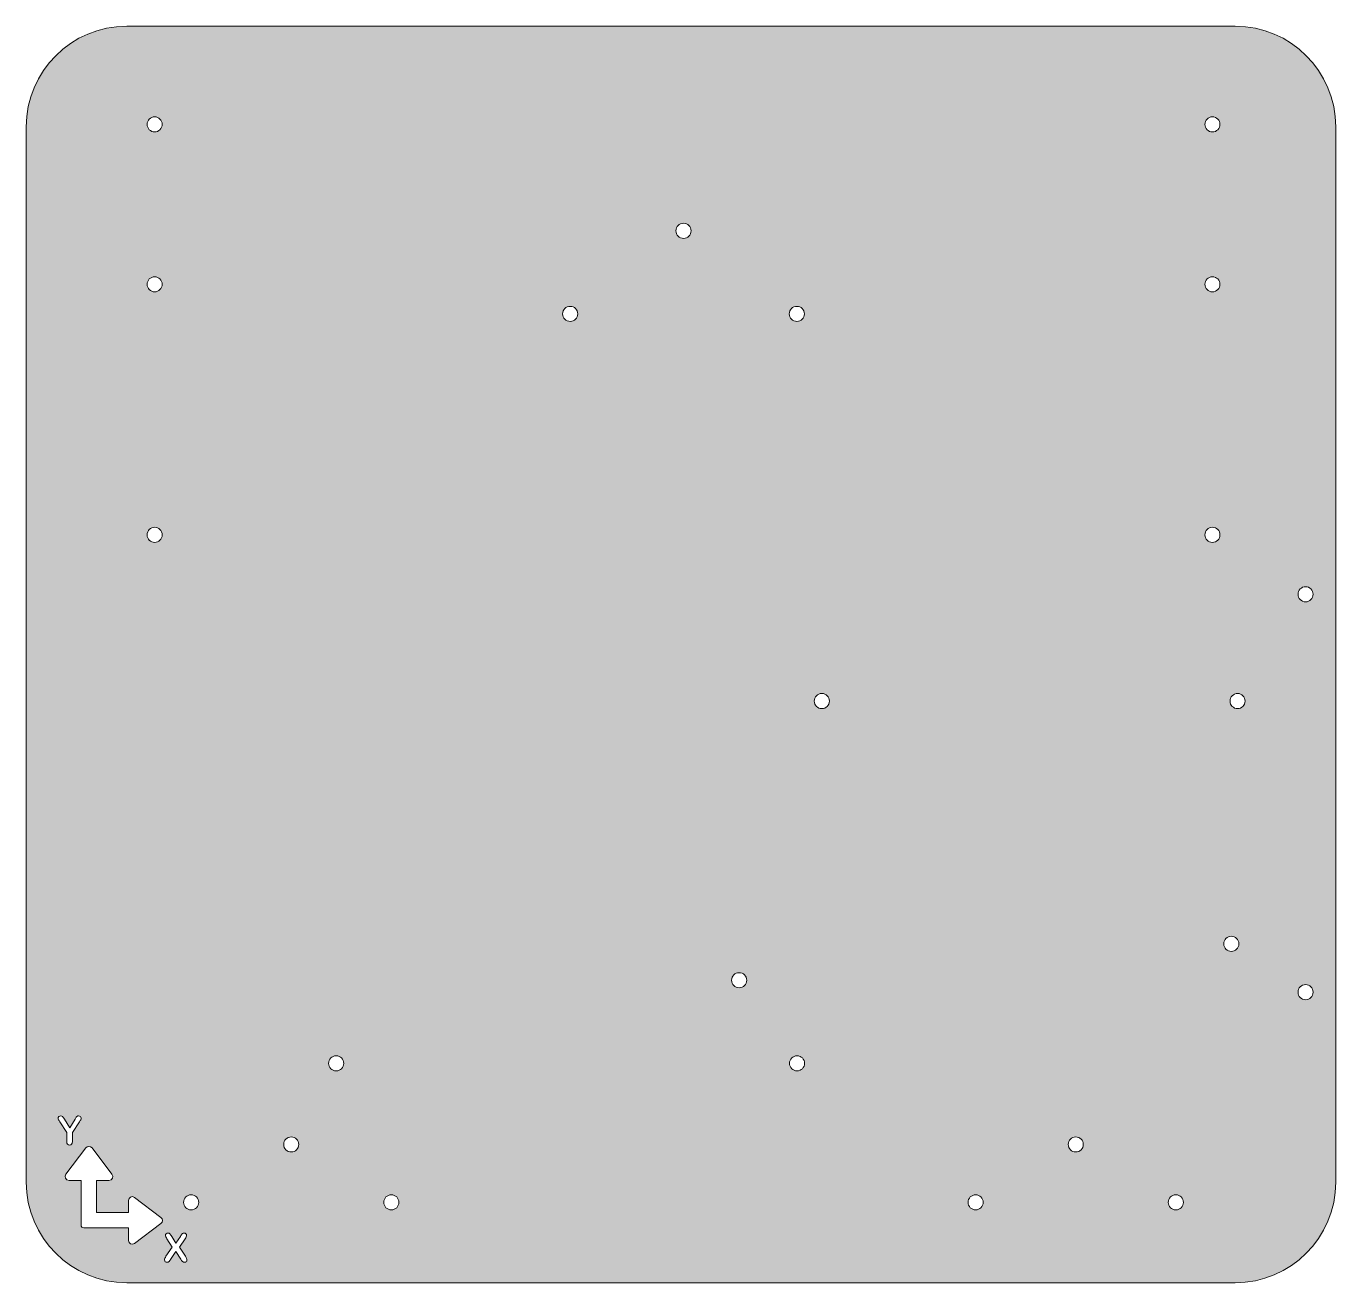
# Model space of a CAD drawing. Header units: inches. Extents: x -25 to 235, y 24 to 273.
import ezdxf

# ---------------------------------------------------------------- set-up
doc = ezdxf.new("R2010")
doc.units = ezdxf.units.IN
doc.header["$MEASUREMENT"] = 0

msp = doc.modelspace()

# ---------------------------------------------------------------- hatches: boundary and pattern name
at = {"true_color": 0xffffff}
h = msp.add_hatch(color=7, dxfattribs=at)
h.dxf.hatch_style = 2
edge = h.paths.add_edge_path()
edge.add_spline(control_points=[(215.13, 273.45), (215.13, 273.45), (-4.87, 273.45), (-4.87, 273.45), (-15.92, 273.45), (-24.87, 264.49), (-24.87, 253.45), (-24.87, 253.45), (-24.87, 43.95), (-24.87, 43.95), (-24.87, 32.9), (-15.92, 23.95), (-4.88, 23.95), (-4.88, 23.95), (215.12, 23.95), (215.12, 23.95), (226.17, 23.94), (235.12, 32.89), (235.13, 43.94), (235.13, 43.94), (235.13, 43.94), (235.13, 43.95), (235.13, 43.95), (235.13, 253.45), (235.13, 253.45), (235.13, 264.49), (226.17, 273.45), (215.13, 273.45)], knot_values=[0, 0, 0, 0, 1, 1, 1, 2, 2, 2, 3, 3, 3, 4, 4, 4, 5, 5, 5, 6, 6, 6, 7, 7, 7, 8, 8, 8, 9, 9, 9, 9], degree=3, periodic=1)
edge = h.paths.add_edge_path()
edge.add_spline(control_points=[(0.63, 255.45), (1.46, 255.45), (2.13, 254.77), (2.13, 253.95), (2.13, 253.12), (1.46, 252.45), (0.63, 252.45), (-0.2, 252.45), (-0.87, 253.12), (-0.87, 253.95), (-0.87, 254.77), (-0.2, 255.45), (0.63, 255.45)], knot_values=[0, 0, 0, 0, 1, 1, 1, 2, 2, 2, 3, 3, 3, 4, 4, 4, 4], degree=3, periodic=1)
edge = h.paths.add_edge_path()
edge.add_spline(control_points=[(0.63, 223.7), (1.46, 223.7), (2.13, 223.02), (2.13, 222.2), (2.13, 221.37), (1.46, 220.7), (0.63, 220.7), (-0.2, 220.7), (-0.87, 221.37), (-0.87, 222.2), (-0.87, 223.02), (-0.2, 223.7), (0.63, 223.7)], knot_values=[0, 0, 0, 0, 1, 1, 1, 2, 2, 2, 3, 3, 3, 4, 4, 4, 4], degree=3, periodic=1)
edge = h.paths.add_edge_path()
edge.add_spline(control_points=[(0.63, 173.95), (1.46, 173.95), (2.13, 173.27), (2.13, 172.45), (2.13, 171.62), (1.46, 170.95), (0.63, 170.95), (-0.2, 170.95), (-0.87, 171.62), (-0.87, 172.45), (-0.87, 173.27), (-0.2, 173.95), (0.63, 173.95)], knot_values=[0, 0, 0, 0, 1, 1, 1, 2, 2, 2, 3, 3, 3, 4, 4, 4, 4], degree=3, periodic=1)
edge = h.paths.add_edge_path()
edge.add_spline(control_points=[(-18.46, 56.33), (-18.51, 56.44), (-18.53, 56.54), (-18.53, 56.61), (-18.53, 56.74), (-18.48, 56.86), (-18.38, 56.95), (-18.28, 57.05), (-18.15, 57.09), (-18.01, 57.09), (-17.85, 57.09), (-17.73, 57.05), (-17.65, 56.96), (-17.57, 56.87), (-17.45, 56.7), (-17.29, 56.43), (-17.29, 56.43), (-16.24, 54.73), (-16.24, 54.73), (-16.24, 54.73), (-15.18, 56.43), (-15.18, 56.43), (-15.11, 56.54), (-15.06, 56.63), (-15.02, 56.7), (-14.97, 56.77), (-14.92, 56.84), (-14.87, 56.9), (-14.82, 56.96), (-14.76, 57.01), (-14.7, 57.04), (-14.63, 57.08), (-14.56, 57.09), (-14.46, 57.09), (-14.32, 57.09), (-14.2, 57.05), (-14.11, 56.95), (-14.01, 56.86), (-13.96, 56.75), (-13.96, 56.63), (-13.96, 56.53), (-13.99, 56.43), (-14.03, 56.33), (-14.08, 56.23), (-14.17, 56.09), (-14.28, 55.92), (-14.28, 55.92), (-15.69, 53.76), (-15.69, 53.76), (-15.69, 53.76), (-15.69, 51.97), (-15.69, 51.97), (-15.69, 51.74), (-15.74, 51.57), (-15.85, 51.45), (-15.96, 51.34), (-16.1, 51.28), (-16.26, 51.28), (-16.43, 51.28), (-16.57, 51.34), (-16.67, 51.45), (-16.78, 51.56), (-16.83, 51.74), (-16.83, 51.97), (-16.83, 51.97), (-16.83, 53.76), (-16.83, 53.76), (-16.83, 53.76), (-18.2, 55.89), (-18.2, 55.89), (-18.32, 56.08), (-18.41, 56.23), (-18.46, 56.33)], knot_values=[0, 0, 0, 0, 1, 1, 1, 2, 2, 2, 3, 3, 3, 4, 4, 4, 5, 5, 5, 6, 6, 6, 7, 7, 7, 8, 8, 8, 9, 9, 9, 10, 10, 10, 11, 11, 11, 12, 12, 12, 13, 13, 13, 14, 14, 14, 15, 15, 15, 16, 16, 16, 17, 17, 17, 18, 18, 18, 19, 19, 19, 20, 20, 20, 21, 21, 21, 22, 22, 22, 23, 23, 23, 24, 24, 24, 24], degree=3, periodic=1)
edge = h.paths.add_edge_path()
edge.add_spline(control_points=[(1.87, 35.73), (1.87, 35.73), (-3.37, 31.76), (-3.37, 31.76), (-3.87, 31.39), (-4.58, 31.74), (-4.58, 32.37), (-4.58, 32.37), (-4.58, 34.86), (-4.58, 34.86), (-4.58, 34.86), (-13.46, 34.86), (-13.46, 34.86), (-13.61, 34.86), (-13.74, 34.92), (-13.84, 35.02), (-13.93, 35.12), (-13.99, 35.25), (-13.99, 35.4), (-13.99, 35.4), (-13.99, 44.27), (-13.99, 44.27), (-13.99, 44.27), (-16.37, 44.27), (-16.37, 44.27), (-17, 44.27), (-17.35, 44.99), (-16.98, 45.49), (-16.98, 45.49), (-13.01, 50.73), (-13.01, 50.73), (-12.71, 51.13), (-12.11, 51.13), (-11.8, 50.73), (-11.8, 50.73), (-7.84, 45.49), (-7.84, 45.49), (-7.46, 44.99), (-7.82, 44.27), (-8.44, 44.27), (-8.44, 44.27), (-10.94, 44.27), (-10.94, 44.27), (-10.94, 44.27), (-10.94, 37.92), (-10.94, 37.92), (-10.94, 37.92), (-4.58, 37.92), (-4.58, 37.92), (-4.58, 37.92), (-4.58, 40.3), (-4.58, 40.3), (-4.58, 40.92), (-3.87, 41.28), (-3.37, 40.9), (-3.37, 40.9), (1.87, 36.94), (1.87, 36.94), (2.27, 36.63), (2.27, 36.03), (1.87, 35.73)], knot_values=[0, 0, 0, 0, 1, 1, 1, 2, 2, 2, 3, 3, 3, 4, 4, 4, 5, 5, 5, 6, 6, 6, 7, 7, 7, 8, 8, 8, 9, 9, 9, 10, 10, 10, 11, 11, 11, 12, 12, 12, 13, 13, 13, 14, 14, 14, 15, 15, 15, 16, 16, 16, 17, 17, 17, 18, 18, 18, 19, 19, 19, 20, 20, 20, 20], degree=3, periodic=1)
edge = h.paths.add_edge_path()
edge.add_spline(control_points=[(6.99, 28.25), (6.94, 28.18), (6.88, 28.12), (6.8, 28.07), (6.72, 28.03), (6.63, 28.01), (6.53, 28.01), (6.43, 28.01), (6.34, 28.03), (6.26, 28.08), (6.19, 28.12), (6.13, 28.18), (6.08, 28.24), (6.04, 28.31), (5.95, 28.44), (5.83, 28.63), (5.83, 28.63), (4.84, 30.19), (4.84, 30.19), (4.84, 30.19), (3.79, 28.58), (3.79, 28.58), (3.7, 28.46), (3.65, 28.37), (3.61, 28.31), (3.58, 28.26), (3.53, 28.21), (3.49, 28.17), (3.44, 28.12), (3.38, 28.08), (3.31, 28.05), (3.25, 28.02), (3.17, 28.01), (3.08, 28.01), (2.94, 28.01), (2.83, 28.05), (2.74, 28.13), (2.65, 28.22), (2.6, 28.34), (2.6, 28.5), (2.6, 28.69), (2.69, 28.92), (2.88, 29.2), (2.88, 29.2), (4.14, 31.03), (4.14, 31.03), (4.14, 31.03), (3.08, 32.67), (3.08, 32.67), (2.98, 32.83), (2.91, 32.96), (2.86, 33.08), (2.81, 33.19), (2.78, 33.3), (2.78, 33.4), (2.78, 33.51), (2.83, 33.61), (2.92, 33.69), (3.02, 33.78), (3.14, 33.82), (3.28, 33.82), (3.43, 33.82), (3.56, 33.77), (3.65, 33.68), (3.73, 33.59), (3.86, 33.41), (4.01, 33.16), (4.01, 33.16), (4.86, 31.8), (4.86, 31.8), (4.86, 31.8), (5.76, 33.16), (5.76, 33.16), (5.83, 33.28), (5.89, 33.37), (5.95, 33.46), (6, 33.54), (6.05, 33.61), (6.1, 33.66), (6.15, 33.71), (6.2, 33.75), (6.26, 33.78), (6.32, 33.81), (6.39, 33.82), (6.47, 33.82), (6.61, 33.82), (6.73, 33.78), (6.82, 33.69), (6.91, 33.61), (6.96, 33.51), (6.96, 33.39), (6.96, 33.22), (6.86, 32.98), (6.66, 32.69), (6.66, 32.69), (5.55, 31.03), (5.55, 31.03), (5.55, 31.03), (6.75, 29.2), (6.75, 29.2), (6.85, 29.04), (6.93, 28.9), (6.98, 28.8), (7.03, 28.69), (7.05, 28.59), (7.05, 28.49), (7.05, 28.41), (7.03, 28.32), (6.99, 28.25)], knot_values=[0, 0, 0, 0, 1, 1, 1, 2, 2, 2, 3, 3, 3, 4, 4, 4, 5, 5, 5, 6, 6, 6, 7, 7, 7, 8, 8, 8, 9, 9, 9, 10, 10, 10, 11, 11, 11, 12, 12, 12, 13, 13, 13, 14, 14, 14, 15, 15, 15, 16, 16, 16, 17, 17, 17, 18, 18, 18, 19, 19, 19, 20, 20, 20, 21, 21, 21, 22, 22, 22, 23, 23, 23, 24, 24, 24, 25, 25, 25, 26, 26, 26, 27, 27, 27, 28, 28, 28, 29, 29, 29, 30, 30, 30, 31, 31, 31, 32, 32, 32, 33, 33, 33, 34, 34, 34, 35, 35, 35, 36, 36, 36, 36], degree=3, periodic=1)
edge = h.paths.add_edge_path()
edge.add_spline(control_points=[(7.87, 38.42), (7.04, 38.42), (6.37, 39.09), (6.37, 39.92), (6.37, 40.75), (7.04, 41.42), (7.87, 41.42), (8.7, 41.42), (9.37, 40.75), (9.37, 39.92), (9.37, 39.09), (8.7, 38.42), (7.87, 38.42)], knot_values=[0, 0, 0, 0, 1, 1, 1, 2, 2, 2, 3, 3, 3, 4, 4, 4, 4], degree=3, periodic=1)
edge = h.paths.add_edge_path()
edge.add_spline(control_points=[(27.75, 49.92), (26.92, 49.92), (26.25, 50.59), (26.25, 51.42), (26.25, 52.25), (26.92, 52.92), (27.75, 52.92), (28.58, 52.92), (29.25, 52.25), (29.25, 51.42), (29.25, 50.59), (28.58, 49.92), (27.75, 49.92)], knot_values=[0, 0, 0, 0, 1, 1, 1, 2, 2, 2, 3, 3, 3, 4, 4, 4, 4], degree=3, periodic=1)
edge = h.paths.add_edge_path()
edge.add_spline(control_points=[(36.67, 66.02), (35.84, 66.02), (35.17, 66.69), (35.17, 67.52), (35.17, 68.35), (35.84, 69.02), (36.67, 69.02), (37.5, 69.02), (38.17, 68.35), (38.17, 67.52), (38.17, 66.69), (37.5, 66.02), (36.67, 66.02)], knot_values=[0, 0, 0, 0, 1, 1, 1, 2, 2, 2, 3, 3, 3, 4, 4, 4, 4], degree=3, periodic=1)
edge = h.paths.add_edge_path()
edge.add_spline(control_points=[(47.62, 38.42), (46.79, 38.42), (46.12, 39.09), (46.12, 39.92), (46.12, 40.75), (46.79, 41.42), (47.62, 41.42), (48.45, 41.42), (49.12, 40.75), (49.12, 39.92), (49.12, 39.09), (48.45, 38.42), (47.62, 38.42)], knot_values=[0, 0, 0, 0, 1, 1, 1, 2, 2, 2, 3, 3, 3, 4, 4, 4, 4], degree=3, periodic=1)
edge = h.paths.add_edge_path()
edge.add_spline(control_points=[(83.13, 214.82), (82.3, 214.82), (81.63, 215.49), (81.63, 216.32), (81.63, 217.15), (82.3, 217.82), (83.13, 217.82), (83.96, 217.82), (84.63, 217.15), (84.63, 216.32), (84.63, 215.49), (83.96, 214.82), (83.13, 214.82)], knot_values=[0, 0, 0, 0, 1, 1, 1, 2, 2, 2, 3, 3, 3, 4, 4, 4, 4], degree=3, periodic=1)
edge = h.paths.add_edge_path()
edge.add_spline(control_points=[(105.63, 231.32), (104.8, 231.32), (104.13, 231.99), (104.13, 232.82), (104.13, 233.65), (104.8, 234.32), (105.63, 234.32), (106.46, 234.32), (107.13, 233.65), (107.13, 232.82), (107.13, 231.99), (106.46, 231.32), (105.63, 231.32)], knot_values=[0, 0, 0, 0, 1, 1, 1, 2, 2, 2, 3, 3, 3, 4, 4, 4, 4], degree=3, periodic=1)
edge = h.paths.add_edge_path()
edge.add_spline(control_points=[(116.67, 82.52), (115.84, 82.52), (115.17, 83.19), (115.17, 84.02), (115.17, 84.85), (115.84, 85.52), (116.67, 85.52), (117.5, 85.52), (118.17, 84.85), (118.17, 84.02), (118.17, 83.19), (117.5, 82.52), (116.67, 82.52)], knot_values=[0, 0, 0, 0, 1, 1, 1, 2, 2, 2, 3, 3, 3, 4, 4, 4, 4], degree=3, periodic=1)
edge = h.paths.add_edge_path()
edge.add_spline(control_points=[(128.13, 217.82), (128.96, 217.82), (129.63, 217.15), (129.63, 216.32), (129.63, 215.49), (128.96, 214.82), (128.13, 214.82), (127.3, 214.82), (126.63, 215.49), (126.63, 216.32), (126.63, 217.15), (127.3, 217.82), (128.13, 217.82)], knot_values=[0, 0, 0, 0, 1, 1, 1, 2, 2, 2, 3, 3, 3, 4, 4, 4, 4], degree=3, periodic=1)
edge = h.paths.add_edge_path()
edge.add_spline(control_points=[(128.17, 66.02), (127.34, 66.02), (126.67, 66.69), (126.67, 67.52), (126.67, 68.35), (127.34, 69.02), (128.17, 69.02), (129, 69.02), (129.67, 68.35), (129.67, 67.52), (129.67, 66.69), (129, 66.02), (128.17, 66.02)], knot_values=[0, 0, 0, 0, 1, 1, 1, 2, 2, 2, 3, 3, 3, 4, 4, 4, 4], degree=3, periodic=1)
edge = h.paths.add_edge_path()
edge.add_spline(control_points=[(133.09, 137.95), (132.26, 137.95), (131.59, 138.62), (131.59, 139.45), (131.59, 140.27), (132.26, 140.95), (133.09, 140.95), (133.92, 140.95), (134.59, 140.27), (134.59, 139.45), (134.59, 138.62), (133.92, 137.95), (133.09, 137.95)], knot_values=[0, 0, 0, 0, 1, 1, 1, 2, 2, 2, 3, 3, 3, 4, 4, 4, 4], degree=3, periodic=1)
edge = h.paths.add_edge_path()
edge.add_spline(control_points=[(163.62, 38.42), (162.79, 38.42), (162.12, 39.09), (162.12, 39.92), (162.12, 40.75), (162.79, 41.42), (163.62, 41.42), (164.45, 41.42), (165.12, 40.75), (165.12, 39.92), (165.12, 39.09), (164.45, 38.42), (163.62, 38.42)], knot_values=[0, 0, 0, 0, 1, 1, 1, 2, 2, 2, 3, 3, 3, 4, 4, 4, 4], degree=3, periodic=1)
edge = h.paths.add_edge_path()
edge.add_spline(control_points=[(183.5, 49.92), (182.67, 49.92), (182, 50.59), (182, 51.42), (182, 52.25), (182.67, 52.92), (183.5, 52.92), (184.33, 52.92), (185, 52.25), (185, 51.42), (185, 50.59), (184.33, 49.92), (183.5, 49.92)], knot_values=[0, 0, 0, 0, 1, 1, 1, 2, 2, 2, 3, 3, 3, 4, 4, 4, 4], degree=3, periodic=1)
edge = h.paths.add_edge_path()
edge.add_spline(control_points=[(203.37, 38.42), (202.54, 38.42), (201.87, 39.09), (201.87, 39.92), (201.87, 40.75), (202.54, 41.42), (203.37, 41.42), (204.2, 41.42), (204.87, 40.75), (204.87, 39.92), (204.87, 39.09), (204.2, 38.42), (203.37, 38.42)], knot_values=[0, 0, 0, 0, 1, 1, 1, 2, 2, 2, 3, 3, 3, 4, 4, 4, 4], degree=3, periodic=1)
edge = h.paths.add_edge_path()
edge.add_spline(control_points=[(210.63, 170.95), (209.8, 170.95), (209.13, 171.62), (209.13, 172.45), (209.13, 173.27), (209.8, 173.95), (210.63, 173.95), (211.46, 173.95), (212.13, 173.27), (212.13, 172.45), (212.13, 171.62), (211.46, 170.95), (210.63, 170.95)], knot_values=[0, 0, 0, 0, 1, 1, 1, 2, 2, 2, 3, 3, 3, 4, 4, 4, 4], degree=3, periodic=1)
edge = h.paths.add_edge_path()
edge.add_spline(control_points=[(210.63, 220.7), (209.8, 220.7), (209.13, 221.37), (209.13, 222.2), (209.13, 223.02), (209.8, 223.7), (210.63, 223.7), (211.46, 223.7), (212.13, 223.02), (212.13, 222.2), (212.13, 221.37), (211.46, 220.7), (210.63, 220.7)], knot_values=[0, 0, 0, 0, 1, 1, 1, 2, 2, 2, 3, 3, 3, 4, 4, 4, 4], degree=3, periodic=1)
edge = h.paths.add_edge_path()
edge.add_spline(control_points=[(210.63, 252.45), (209.8, 252.45), (209.13, 253.12), (209.13, 253.95), (209.13, 254.77), (209.8, 255.45), (210.63, 255.45), (211.46, 255.45), (212.13, 254.77), (212.13, 253.95), (212.13, 253.12), (211.46, 252.45), (210.63, 252.45)], knot_values=[0, 0, 0, 0, 1, 1, 1, 2, 2, 2, 3, 3, 3, 4, 4, 4, 4], degree=3, periodic=1)
edge = h.paths.add_edge_path()
edge.add_spline(control_points=[(214.38, 89.75), (213.55, 89.75), (212.88, 90.42), (212.88, 91.25), (212.88, 92.07), (213.55, 92.75), (214.38, 92.75), (215.21, 92.75), (215.88, 92.07), (215.88, 91.25), (215.88, 90.42), (215.21, 89.75), (214.38, 89.75)], knot_values=[0, 0, 0, 0, 1, 1, 1, 2, 2, 2, 3, 3, 3, 4, 4, 4, 4], degree=3, periodic=1)
edge = h.paths.add_edge_path()
edge.add_spline(control_points=[(215.63, 137.95), (214.8, 137.95), (214.13, 138.62), (214.13, 139.45), (214.13, 140.27), (214.8, 140.95), (215.63, 140.95), (216.46, 140.95), (217.13, 140.27), (217.13, 139.45), (217.13, 138.62), (216.46, 137.95), (215.63, 137.95)], knot_values=[0, 0, 0, 0, 1, 1, 1, 2, 2, 2, 3, 3, 3, 4, 4, 4, 4], degree=3, periodic=1)
edge = h.paths.add_edge_path()
edge.add_spline(control_points=[(229.13, 80.15), (228.3, 80.15), (227.63, 80.82), (227.63, 81.65), (227.63, 82.47), (228.3, 83.15), (229.13, 83.15), (229.96, 83.15), (230.63, 82.47), (230.63, 81.65), (230.63, 80.82), (229.96, 80.15), (229.13, 80.15)], knot_values=[0, 0, 0, 0, 1, 1, 1, 2, 2, 2, 3, 3, 3, 4, 4, 4, 4], degree=3, periodic=1)
edge = h.paths.add_edge_path()
edge.add_spline(control_points=[(229.13, 159.15), (228.3, 159.15), (227.63, 159.82), (227.63, 160.65), (227.63, 161.47), (228.3, 162.15), (229.13, 162.15), (229.96, 162.15), (230.63, 161.47), (230.63, 160.65), (230.63, 159.82), (229.96, 159.15), (229.13, 159.15)], knot_values=[0, 0, 0, 0, 1, 1, 1, 2, 2, 2, 3, 3, 3, 4, 4, 4, 4], degree=3, periodic=1)

# ---------------------------------------------------------------- linework, layer by layer
at = {"lineweight": 0}
for points, knots in [([(215.13, 273.45), (215.13, 273.45), (-4.87, 273.45), (-4.87, 273.45), (-15.92, 273.45), (-24.87, 264.49), (-24.87, 253.45), (-24.87, 253.45), (-24.87, 43.95), (-24.87, 43.95), (-24.87, 32.9), (-15.92, 23.95), (-4.88, 23.95), (-4.88, 23.95), (215.12, 23.95), (215.12, 23.95), (226.17, 23.94), (235.12, 32.89), (235.13, 43.94), (235.13, 43.94), (235.13, 43.94), (235.13, 43.95), (235.13, 43.95), (235.13, 253.45), (235.13, 253.45), (235.13, 264.49), (226.17, 273.45), (215.13, 273.45)], [0, 0, 0, 0, 1, 1, 1, 2, 2, 2, 3, 3, 3, 4, 4, 4, 5, 5, 5, 6, 6, 6, 7, 7, 7, 8, 8, 8, 9, 9, 9, 9]), ([(0.63, 255.45), (1.46, 255.45), (2.13, 254.77), (2.13, 253.95), (2.13, 253.12), (1.46, 252.45), (0.63, 252.45), (-0.2, 252.45), (-0.87, 253.12), (-0.87, 253.95), (-0.87, 254.77), (-0.2, 255.45), (0.63, 255.45)], [0, 0, 0, 0, 1, 1, 1, 2, 2, 2, 3, 3, 3, 4, 4, 4, 4]), ([(210.63, 252.45), (209.8, 252.45), (209.13, 253.12), (209.13, 253.95), (209.13, 254.77), (209.8, 255.45), (210.63, 255.45), (211.46, 255.45), (212.13, 254.77), (212.13, 253.95), (212.13, 253.12), (211.46, 252.45), (210.63, 252.45)], [0, 0, 0, 0, 1, 1, 1, 2, 2, 2, 3, 3, 3, 4, 4, 4, 4]), ([(105.63, 231.32), (104.8, 231.32), (104.13, 231.99), (104.13, 232.82), (104.13, 233.65), (104.8, 234.32), (105.63, 234.32), (106.46, 234.32), (107.13, 233.65), (107.13, 232.82), (107.13, 231.99), (106.46, 231.32), (105.63, 231.32)], [0, 0, 0, 0, 1, 1, 1, 2, 2, 2, 3, 3, 3, 4, 4, 4, 4]), ([(0.63, 223.7), (1.46, 223.7), (2.13, 223.02), (2.13, 222.2), (2.13, 221.37), (1.46, 220.7), (0.63, 220.7), (-0.2, 220.7), (-0.87, 221.37), (-0.87, 222.2), (-0.87, 223.02), (-0.2, 223.7), (0.63, 223.7)], [0, 0, 0, 0, 1, 1, 1, 2, 2, 2, 3, 3, 3, 4, 4, 4, 4]), ([(210.63, 220.7), (209.8, 220.7), (209.13, 221.37), (209.13, 222.2), (209.13, 223.02), (209.8, 223.7), (210.63, 223.7), (211.46, 223.7), (212.13, 223.02), (212.13, 222.2), (212.13, 221.37), (211.46, 220.7), (210.63, 220.7)], [0, 0, 0, 0, 1, 1, 1, 2, 2, 2, 3, 3, 3, 4, 4, 4, 4]), ([(83.13, 214.82), (82.3, 214.82), (81.63, 215.49), (81.63, 216.32), (81.63, 217.15), (82.3, 217.82), (83.13, 217.82), (83.96, 217.82), (84.63, 217.15), (84.63, 216.32), (84.63, 215.49), (83.96, 214.82), (83.13, 214.82)], [0, 0, 0, 0, 1, 1, 1, 2, 2, 2, 3, 3, 3, 4, 4, 4, 4]), ([(128.13, 217.82), (128.96, 217.82), (129.63, 217.15), (129.63, 216.32), (129.63, 215.49), (128.96, 214.82), (128.13, 214.82), (127.3, 214.82), (126.63, 215.49), (126.63, 216.32), (126.63, 217.15), (127.3, 217.82), (128.13, 217.82)], [0, 0, 0, 0, 1, 1, 1, 2, 2, 2, 3, 3, 3, 4, 4, 4, 4]), ([(0.63, 173.95), (1.46, 173.95), (2.13, 173.27), (2.13, 172.45), (2.13, 171.62), (1.46, 170.95), (0.63, 170.95), (-0.2, 170.95), (-0.87, 171.62), (-0.87, 172.45), (-0.87, 173.27), (-0.2, 173.95), (0.63, 173.95)], [0, 0, 0, 0, 1, 1, 1, 2, 2, 2, 3, 3, 3, 4, 4, 4, 4]), ([(210.63, 170.95), (209.8, 170.95), (209.13, 171.62), (209.13, 172.45), (209.13, 173.27), (209.8, 173.95), (210.63, 173.95), (211.46, 173.95), (212.13, 173.27), (212.13, 172.45), (212.13, 171.62), (211.46, 170.95), (210.63, 170.95)], [0, 0, 0, 0, 1, 1, 1, 2, 2, 2, 3, 3, 3, 4, 4, 4, 4]), ([(229.13, 159.15), (228.3, 159.15), (227.63, 159.82), (227.63, 160.65), (227.63, 161.47), (228.3, 162.15), (229.13, 162.15), (229.96, 162.15), (230.63, 161.47), (230.63, 160.65), (230.63, 159.82), (229.96, 159.15), (229.13, 159.15)], [0, 0, 0, 0, 1, 1, 1, 2, 2, 2, 3, 3, 3, 4, 4, 4, 4]), ([(133.09, 137.95), (132.26, 137.95), (131.59, 138.62), (131.59, 139.45), (131.59, 140.27), (132.26, 140.95), (133.09, 140.95), (133.92, 140.95), (134.59, 140.27), (134.59, 139.45), (134.59, 138.62), (133.92, 137.95), (133.09, 137.95)], [0, 0, 0, 0, 1, 1, 1, 2, 2, 2, 3, 3, 3, 4, 4, 4, 4]), ([(215.63, 137.95), (214.8, 137.95), (214.13, 138.62), (214.13, 139.45), (214.13, 140.27), (214.8, 140.95), (215.63, 140.95), (216.46, 140.95), (217.13, 140.27), (217.13, 139.45), (217.13, 138.62), (216.46, 137.95), (215.63, 137.95)], [0, 0, 0, 0, 1, 1, 1, 2, 2, 2, 3, 3, 3, 4, 4, 4, 4]), ([(214.38, 89.75), (213.55, 89.75), (212.88, 90.42), (212.88, 91.25), (212.88, 92.07), (213.55, 92.75), (214.38, 92.75), (215.21, 92.75), (215.88, 92.07), (215.88, 91.25), (215.88, 90.42), (215.21, 89.75), (214.38, 89.75)], [0, 0, 0, 0, 1, 1, 1, 2, 2, 2, 3, 3, 3, 4, 4, 4, 4]), ([(116.67, 82.52), (115.84, 82.52), (115.17, 83.19), (115.17, 84.02), (115.17, 84.85), (115.84, 85.52), (116.67, 85.52), (117.5, 85.52), (118.17, 84.85), (118.17, 84.02), (118.17, 83.19), (117.5, 82.52), (116.67, 82.52)], [0, 0, 0, 0, 1, 1, 1, 2, 2, 2, 3, 3, 3, 4, 4, 4, 4]), ([(229.13, 80.15), (228.3, 80.15), (227.63, 80.82), (227.63, 81.65), (227.63, 82.47), (228.3, 83.15), (229.13, 83.15), (229.96, 83.15), (230.63, 82.47), (230.63, 81.65), (230.63, 80.82), (229.96, 80.15), (229.13, 80.15)], [0, 0, 0, 0, 1, 1, 1, 2, 2, 2, 3, 3, 3, 4, 4, 4, 4]), ([(36.67, 66.02), (35.84, 66.02), (35.17, 66.69), (35.17, 67.52), (35.17, 68.35), (35.84, 69.02), (36.67, 69.02), (37.5, 69.02), (38.17, 68.35), (38.17, 67.52), (38.17, 66.69), (37.5, 66.02), (36.67, 66.02)], [0, 0, 0, 0, 1, 1, 1, 2, 2, 2, 3, 3, 3, 4, 4, 4, 4]), ([(128.17, 66.02), (127.34, 66.02), (126.67, 66.69), (126.67, 67.52), (126.67, 68.35), (127.34, 69.02), (128.17, 69.02), (129, 69.02), (129.67, 68.35), (129.67, 67.52), (129.67, 66.69), (129, 66.02), (128.17, 66.02)], [0, 0, 0, 0, 1, 1, 1, 2, 2, 2, 3, 3, 3, 4, 4, 4, 4]), ([(-18.46, 56.33), (-18.51, 56.44), (-18.53, 56.54), (-18.53, 56.61), (-18.53, 56.74), (-18.48, 56.86), (-18.38, 56.95), (-18.28, 57.05), (-18.15, 57.09), (-18.01, 57.09), (-17.85, 57.09), (-17.73, 57.05), (-17.65, 56.96), (-17.57, 56.87), (-17.45, 56.7), (-17.29, 56.43), (-17.29, 56.43), (-16.24, 54.73), (-16.24, 54.73), (-16.24, 54.73), (-15.18, 56.43), (-15.18, 56.43), (-15.11, 56.54), (-15.06, 56.63), (-15.02, 56.7), (-14.97, 56.77), (-14.92, 56.84), (-14.87, 56.9), (-14.82, 56.96), (-14.76, 57.01), (-14.7, 57.04), (-14.63, 57.08), (-14.56, 57.09), (-14.46, 57.09), (-14.32, 57.09), (-14.2, 57.05), (-14.11, 56.95), (-14.01, 56.86), (-13.96, 56.75), (-13.96, 56.63), (-13.96, 56.53), (-13.99, 56.43), (-14.03, 56.33), (-14.08, 56.23), (-14.17, 56.09), (-14.28, 55.92), (-14.28, 55.92), (-15.69, 53.76), (-15.69, 53.76), (-15.69, 53.76), (-15.69, 51.97), (-15.69, 51.97), (-15.69, 51.74), (-15.74, 51.57), (-15.85, 51.45), (-15.96, 51.34), (-16.1, 51.28), (-16.26, 51.28), (-16.43, 51.28), (-16.57, 51.34), (-16.67, 51.45), (-16.78, 51.56), (-16.83, 51.74), (-16.83, 51.97), (-16.83, 51.97), (-16.83, 53.76), (-16.83, 53.76), (-16.83, 53.76), (-18.2, 55.89), (-18.2, 55.89), (-18.32, 56.08), (-18.41, 56.23), (-18.46, 56.33)], [0, 0, 0, 0, 1, 1, 1, 2, 2, 2, 3, 3, 3, 4, 4, 4, 5, 5, 5, 6, 6, 6, 7, 7, 7, 8, 8, 8, 9, 9, 9, 10, 10, 10, 11, 11, 11, 12, 12, 12, 13, 13, 13, 14, 14, 14, 15, 15, 15, 16, 16, 16, 17, 17, 17, 18, 18, 18, 19, 19, 19, 20, 20, 20, 21, 21, 21, 22, 22, 22, 23, 23, 23, 24, 24, 24, 24]), ([(27.75, 49.92), (26.92, 49.92), (26.25, 50.59), (26.25, 51.42), (26.25, 52.25), (26.92, 52.92), (27.75, 52.92), (28.58, 52.92), (29.25, 52.25), (29.25, 51.42), (29.25, 50.59), (28.58, 49.92), (27.75, 49.92)], [0, 0, 0, 0, 1, 1, 1, 2, 2, 2, 3, 3, 3, 4, 4, 4, 4]), ([(183.5, 49.92), (182.67, 49.92), (182, 50.59), (182, 51.42), (182, 52.25), (182.67, 52.92), (183.5, 52.92), (184.33, 52.92), (185, 52.25), (185, 51.42), (185, 50.59), (184.33, 49.92), (183.5, 49.92)], [0, 0, 0, 0, 1, 1, 1, 2, 2, 2, 3, 3, 3, 4, 4, 4, 4]), ([(1.87, 35.73), (1.87, 35.73), (-3.37, 31.76), (-3.37, 31.76), (-3.87, 31.39), (-4.58, 31.74), (-4.58, 32.37), (-4.58, 32.37), (-4.58, 34.86), (-4.58, 34.86), (-4.58, 34.86), (-13.46, 34.86), (-13.46, 34.86), (-13.61, 34.86), (-13.74, 34.92), (-13.84, 35.02), (-13.93, 35.12), (-13.99, 35.25), (-13.99, 35.4), (-13.99, 35.4), (-13.99, 44.27), (-13.99, 44.27), (-13.99, 44.27), (-16.37, 44.27), (-16.37, 44.27), (-17, 44.27), (-17.35, 44.99), (-16.98, 45.49), (-16.98, 45.49), (-13.01, 50.73), (-13.01, 50.73), (-12.71, 51.13), (-12.11, 51.13), (-11.8, 50.73), (-11.8, 50.73), (-7.84, 45.49), (-7.84, 45.49), (-7.46, 44.99), (-7.82, 44.27), (-8.44, 44.27), (-8.44, 44.27), (-10.94, 44.27), (-10.94, 44.27), (-10.94, 44.27), (-10.94, 37.92), (-10.94, 37.92), (-10.94, 37.92), (-4.58, 37.92), (-4.58, 37.92), (-4.58, 37.92), (-4.58, 40.3), (-4.58, 40.3), (-4.58, 40.92), (-3.87, 41.28), (-3.37, 40.9), (-3.37, 40.9), (1.87, 36.94), (1.87, 36.94), (2.27, 36.63), (2.27, 36.03), (1.87, 35.73)], [0, 0, 0, 0, 1, 1, 1, 2, 2, 2, 3, 3, 3, 4, 4, 4, 5, 5, 5, 6, 6, 6, 7, 7, 7, 8, 8, 8, 9, 9, 9, 10, 10, 10, 11, 11, 11, 12, 12, 12, 13, 13, 13, 14, 14, 14, 15, 15, 15, 16, 16, 16, 17, 17, 17, 18, 18, 18, 19, 19, 19, 20, 20, 20, 20]), ([(7.87, 38.42), (7.04, 38.42), (6.37, 39.09), (6.37, 39.92), (6.37, 40.75), (7.04, 41.42), (7.87, 41.42), (8.7, 41.42), (9.37, 40.75), (9.37, 39.92), (9.37, 39.09), (8.7, 38.42), (7.87, 38.42)], [0, 0, 0, 0, 1, 1, 1, 2, 2, 2, 3, 3, 3, 4, 4, 4, 4]), ([(47.62, 38.42), (46.79, 38.42), (46.12, 39.09), (46.12, 39.92), (46.12, 40.75), (46.79, 41.42), (47.62, 41.42), (48.45, 41.42), (49.12, 40.75), (49.12, 39.92), (49.12, 39.09), (48.45, 38.42), (47.62, 38.42)], [0, 0, 0, 0, 1, 1, 1, 2, 2, 2, 3, 3, 3, 4, 4, 4, 4]), ([(163.62, 38.42), (162.79, 38.42), (162.12, 39.09), (162.12, 39.92), (162.12, 40.75), (162.79, 41.42), (163.62, 41.42), (164.45, 41.42), (165.12, 40.75), (165.12, 39.92), (165.12, 39.09), (164.45, 38.42), (163.62, 38.42)], [0, 0, 0, 0, 1, 1, 1, 2, 2, 2, 3, 3, 3, 4, 4, 4, 4]), ([(203.37, 38.42), (202.54, 38.42), (201.87, 39.09), (201.87, 39.92), (201.87, 40.75), (202.54, 41.42), (203.37, 41.42), (204.2, 41.42), (204.87, 40.75), (204.87, 39.92), (204.87, 39.09), (204.2, 38.42), (203.37, 38.42)], [0, 0, 0, 0, 1, 1, 1, 2, 2, 2, 3, 3, 3, 4, 4, 4, 4]), ([(6.99, 28.25), (6.94, 28.18), (6.88, 28.12), (6.8, 28.07), (6.72, 28.03), (6.63, 28.01), (6.53, 28.01), (6.43, 28.01), (6.34, 28.03), (6.26, 28.08), (6.19, 28.12), (6.13, 28.18), (6.08, 28.24), (6.04, 28.31), (5.95, 28.44), (5.83, 28.63), (5.83, 28.63), (4.84, 30.19), (4.84, 30.19), (4.84, 30.19), (3.79, 28.58), (3.79, 28.58), (3.7, 28.46), (3.65, 28.37), (3.61, 28.31), (3.58, 28.26), (3.53, 28.21), (3.49, 28.17), (3.44, 28.12), (3.38, 28.08), (3.31, 28.05), (3.25, 28.02), (3.17, 28.01), (3.08, 28.01), (2.94, 28.01), (2.83, 28.05), (2.74, 28.13), (2.65, 28.22), (2.6, 28.34), (2.6, 28.5), (2.6, 28.69), (2.69, 28.92), (2.88, 29.2), (2.88, 29.2), (4.14, 31.03), (4.14, 31.03), (4.14, 31.03), (3.08, 32.67), (3.08, 32.67), (2.98, 32.83), (2.91, 32.96), (2.86, 33.08), (2.81, 33.19), (2.78, 33.3), (2.78, 33.4), (2.78, 33.51), (2.83, 33.61), (2.92, 33.69), (3.02, 33.78), (3.14, 33.82), (3.28, 33.82), (3.43, 33.82), (3.56, 33.77), (3.65, 33.68), (3.73, 33.59), (3.86, 33.41), (4.01, 33.16), (4.01, 33.16), (4.86, 31.8), (4.86, 31.8), (4.86, 31.8), (5.76, 33.16), (5.76, 33.16), (5.83, 33.28), (5.89, 33.37), (5.95, 33.46), (6, 33.54), (6.05, 33.61), (6.1, 33.66), (6.15, 33.71), (6.2, 33.75), (6.26, 33.78), (6.32, 33.81), (6.39, 33.82), (6.47, 33.82), (6.61, 33.82), (6.73, 33.78), (6.82, 33.69), (6.91, 33.61), (6.96, 33.51), (6.96, 33.39), (6.96, 33.22), (6.86, 32.98), (6.66, 32.69), (6.66, 32.69), (5.55, 31.03), (5.55, 31.03), (5.55, 31.03), (6.75, 29.2), (6.75, 29.2), (6.85, 29.04), (6.93, 28.9), (6.98, 28.8), (7.03, 28.69), (7.05, 28.59), (7.05, 28.49), (7.05, 28.41), (7.03, 28.32), (6.99, 28.25)], [0, 0, 0, 0, 1, 1, 1, 2, 2, 2, 3, 3, 3, 4, 4, 4, 5, 5, 5, 6, 6, 6, 7, 7, 7, 8, 8, 8, 9, 9, 9, 10, 10, 10, 11, 11, 11, 12, 12, 12, 13, 13, 13, 14, 14, 14, 15, 15, 15, 16, 16, 16, 17, 17, 17, 18, 18, 18, 19, 19, 19, 20, 20, 20, 21, 21, 21, 22, 22, 22, 23, 23, 23, 24, 24, 24, 25, 25, 25, 26, 26, 26, 27, 27, 27, 28, 28, 28, 29, 29, 29, 30, 30, 30, 31, 31, 31, 32, 32, 32, 33, 33, 33, 34, 34, 34, 35, 35, 35, 36, 36, 36, 36])]:
    msp.add_open_spline(points, degree=3, knots=knots, dxfattribs=at)

doc.saveas('drawing.dxf')
